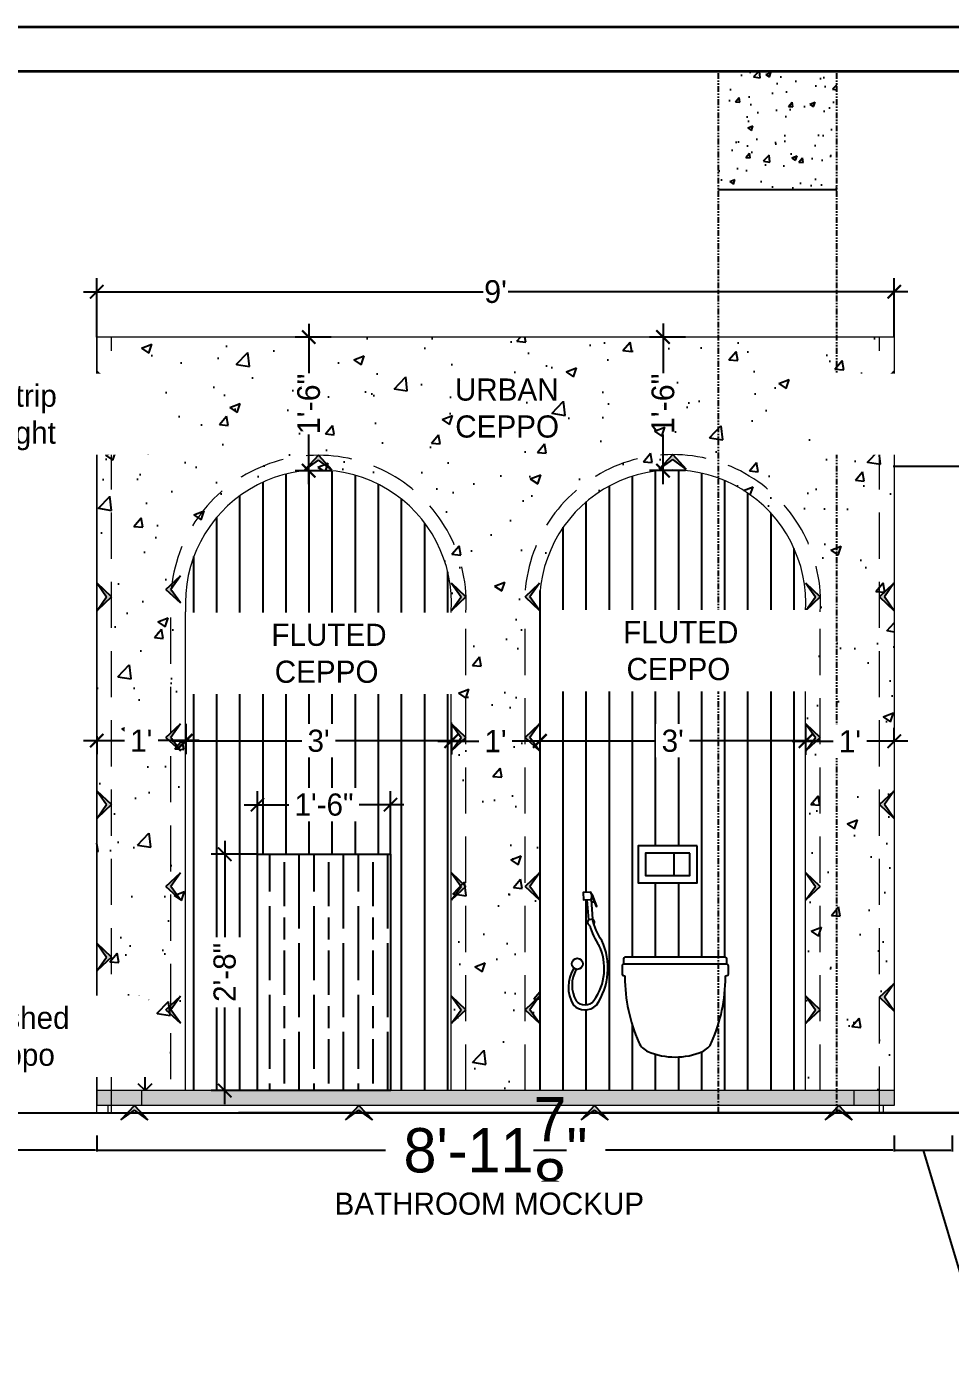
# Model space of a CAD drawing. Header units: inches. Extents: x -137722 to 81594, y -22256 to -1207.
# Drawn here: x -60147.9 to -60023, y -3626.1 to -3444 of the extents above; entities that cross this region are included whole.
import ezdxf

# ---------------------------------------------------------------- set-up
doc = ezdxf.new("R2010")
doc.units = ezdxf.units.IN
doc.header["$LTSCALE"] = 0.05
doc.header["$MEASUREMENT"] = 0
doc.header["$PDMODE"] = 3
doc.header["$PDSIZE"] = -4
for name, pattern in [('A2-XREF-115_FURN$0$HIDDEN', [0.375, 0.25, -0.125]), ('ACANSTGB', [0.354331, 0.15748, -0.03937, 0.03937, -0.03937, 0.03937, -0.03937]), ('DASHED2', [0.375, 0.25, -0.125])]:
    doc.linetypes.add(name, pattern=pattern)
doc.layers.get('Defpoints').update_dxf_attribs({"linetype": 'DASHED2'})
for name, color, linetype in [('Civil Dimension - Text', 7, 'Continuous'), ('DIM', 1, 'Continuous'), ('Flooring Hatch', 251, 'Continuous'), ('FURNIITURE', 6, 'Continuous'), ('HATCH', 251, 'Continuous'), ('Layer2', 7, 'Continuous'), ('text', 176, 'Continuous')]:
    doc.layers.add(name, color=color, linetype=linetype)
doc.layers.add('FURNITURE', color=36, linetype='Continuous', lineweight=18)
doc.layers.add('WALL', color=7, linetype='Continuous', lineweight=35)
doc.styles.add('4MMOF3-8', font='ARIALN.TTF', dxfattribs={"height": 5.12})
doc.styles.add('9-128OF1-4', font='stylu.ttf')
doc.styles.add('ARIAL1', font='romans.shx', dxfattribs={"width": 0.85})
doc.styles.get("Standard").update_dxf_attribs({"font": 'stylu.ttf', "height": 6})
doc.dimstyles.new('DIM 1-4', dxfattribs={"dimtxt": 3.0792, "dimasz": 1.82, "dimexe": 1.82, "dimexo": 0, "dimgap": 0.09, "dimtad": 0, "dimzin": 0, "dimdsep": 46, "dimlunit": 4, "dimtxsty": '9-128OF1-4', "dimblk": 'ARCHTICK', "dimcen": 1.8125, "dimdle": 1.82, "dimclrd": 8, "dimclre": 8, "dimadec": 0, "dimazin": 0, "dimtfac": 1, "dimtofl": 0, "dimtmove": 0, "dimatfit": 3, "dimldrblk": 'OPEN90', "dimfxl": 1, "dimtolj": 1, "dimtzin": 0, "dimlwd": -1, "dimarcsym": 0})
doc.dimstyles.get("Standard").update_dxf_attribs({"dimtxt": 0.75, "dimasz": 0.18, "dimexe": 0.18, "dimexo": 0.0625, "dimgap": 0.09, "dimtad": 0, "dimtih": 1, "dimtoh": 1, "dimdec": 3, "dimzin": 0, "dimdsep": 46, "dimlunit": 4, "dimtxsty": 'Standard', "dimcen": 0.09, "dimadec": 0, "dimazin": 0, "dimtfac": 1, "dimtdec": 3, "dimtofl": 0, "dimtmove": 0, "dimatfit": 3, "dimfxl": 1, "dimtolj": 1, "dimtzin": 0, "dimarcsym": 0})
pattern_1 = [(90, (2621.565, -1509.8005), (-3.125, 0), [])]

# ---------------------------------------------------------------- blocks, each defined once
blk = doc.blocks.new('adwawd')
at = {"layer": 'Flooring Hatch', "ltscale": 50, "true_color": 0xcd6928, "transparency": 33554687}
h = blk.add_hatch(color=32, dxfattribs=at)
h.dxf.hatch_style = 1
h.paths.add_polyline_path([(-77941.34, -7094.04), (-77946.01, -7099.05), (-77941.34, -7095.73), (-77936.68, -7099.05)])
at = {"layer": 'Civil Dimension - Text', "color": 2, "ltscale": 50}
for p, q in [((-77941.34, -7094.04), (-77946.01, -7099.05)), ((-77946.01, -7099.05), (-77941.34, -7095.73)), ((-77941.34, -7094.04), (-77936.68, -7099.05)), ((-77936.68, -7099.05), (-77941.34, -7095.73))]:
    blk.add_line(p, q, dxfattribs=at)
blk = doc.blocks.new('_ArchTick')
at = {"color": 0, "const_width": 0.15}
blk.add_lwpolyline([(-0.5, -0.5), (0.5, 0.5)], dxfattribs=at)
blk = doc.blocks.new('*D649')
at = {"layer": 'Civil Dimension - Text', "color": 8, "lineweight": -2, "ltscale": 50, "transparency": 16777216}
for p, q in [((-60116.68, -3555.99), (-60116.68, -3547.47)), ((-60098.68, -3555.99), (-60098.68, -3547.47))]:
    blk.add_line(p, q, dxfattribs=at)
at = {"layer": 'Civil Dimension - Text', "color": 8, "ltscale": 50, "transparency": 16777216}
for p, q in [((-60118.5, -3549.29), (-60111.73, -3549.29)), ((-60096.86, -3549.29), (-60103.63, -3549.29))]:
    blk.add_line(p, q, dxfattribs=at)
at = {"layer": 'Defpoints', "color": 0, "ltscale": 50, "transparency": 16777216}
for p in [(-60116.68, -3549.29), (-60116.68, -3555.99), (-60098.68, -3555.99)]:
    blk.add_point(p, dxfattribs=at)
at = {"layer": 'Civil Dimension - Text', "color": 8, "ltscale": 50, "transparency": 16777216, "xscale": 1.82, "yscale": 1.82, "zscale": 1.82, "rotation": 180}
blk.add_blockref('_ArchTick', (-60116.68, -3549.29), dxfattribs=at)
at = {"layer": 'Civil Dimension - Text', "color": 8, "ltscale": 50, "transparency": 16777216, "xscale": 1.82, "yscale": 1.82, "zscale": 1.82}
blk.add_blockref('_ArchTick', (-60098.68, -3549.29), dxfattribs=at)
at = {"layer": 'Civil Dimension - Text', "color": 0, "ltscale": 50, "transparency": 16777216, "insert": (-60107.68, -3549.29), "char_height": 3, "attachment_point": 5, "style": '9-128OF1-4', "bg_fill": 3, "box_fill_scale": 1.25, "bg_fill_color": 256, "bg_fill_true_color": 13158600, "bg_fill_transparency": 0}
blk.add_mtext('\\A1;1\'-6"', dxfattribs=at)
blk = doc.blocks.new('_Open90')
at = {"color": 0, "linetype": 'ByBlock', "lineweight": -2}
for p, q in [((0, 0), (-1, 0)), ((-0.5, 0.5), (0, 0)), ((0, 0), (-0.5, -0.5))]:
    blk.add_line(p, q, dxfattribs=at)
blk = doc.blocks.new('*D650')
at = {"layer": 'Civil Dimension - Text', "color": 8, "ltscale": 50, "transparency": 16777216}
for p, q in [((-60121.12, -3554.17), (-60121.12, -3567.5)), ((-60121.12, -3589.81), (-60121.12, -3576.48))]:
    blk.add_line(p, q, dxfattribs=at)
at = {"layer": 'Civil Dimension - Text', "color": 8, "lineweight": -2, "ltscale": 50, "transparency": 16777216}
for p, q in [((-60116.68, -3555.99), (-60122.94, -3555.99)), ((-60116.68, -3587.99), (-60122.94, -3587.99))]:
    blk.add_line(p, q, dxfattribs=at)
at = {"layer": 'Defpoints', "color": 0, "ltscale": 50, "transparency": 16777216}
for p in [(-60116.68, -3555.99), (-60121.12, -3587.99), (-60116.68, -3587.99)]:
    blk.add_point(p, dxfattribs=at)
at = {"layer": 'Civil Dimension - Text', "color": 8, "ltscale": 50, "transparency": 16777216, "xscale": 1.82, "yscale": 1.82, "zscale": 1.82}
for p, rotation in [((-60121.12, -3555.99), 90), ((-60121.12, -3587.99), 270)]:
    blk.add_blockref('_ArchTick', p, dxfattribs=dict(at, rotation=rotation))
at = {"layer": 'Civil Dimension - Text', "color": 0, "ltscale": 50, "transparency": 16777216, "insert": (-60121.12, -3571.99), "char_height": 3, "attachment_point": 5, "rotation": 90, "style": '9-128OF1-4', "bg_fill": 3, "box_fill_scale": 1.25, "bg_fill_color": 256, "bg_fill_true_color": 13158600, "bg_fill_transparency": 0}
blk.add_mtext('\\A1;2\'-8"', dxfattribs=at)
blk = doc.blocks.new('*D652')
at = {"layer": 'Civil Dimension - Text', "color": 8, "lineweight": -2, "ltscale": 50, "transparency": 16777216}
for p, q in [((-60126.4, -3538.35), (-60126.4, -3542.47)), ((-60090.44, -3538.35), (-60090.44, -3542.47))]:
    blk.add_line(p, q, dxfattribs=at)
at = {"layer": 'Civil Dimension - Text', "color": 8, "ltscale": 50, "transparency": 16777216}
for p, q in [((-60128.22, -3540.65), (-60110.08, -3540.65)), ((-60088.62, -3540.65), (-60106.76, -3540.65))]:
    blk.add_line(p, q, dxfattribs=at)
at = {"layer": 'Defpoints', "color": 0, "ltscale": 50, "transparency": 16777216}
for p in [(-60126.4, -3538.35), (-60090.44, -3538.35), (-60126.4, -3540.65)]:
    blk.add_point(p, dxfattribs=at)
at = {"layer": 'Civil Dimension - Text', "color": 8, "ltscale": 50, "transparency": 16777216, "xscale": 1.82, "yscale": 1.82, "zscale": 1.82, "rotation": 180}
blk.add_blockref('_ArchTick', (-60126.4, -3540.65), dxfattribs=at)
at = {"layer": 'Civil Dimension - Text', "color": 8, "ltscale": 50, "transparency": 16777216, "xscale": 1.82, "yscale": 1.82, "zscale": 1.82}
blk.add_blockref('_ArchTick', (-60090.44, -3540.65), dxfattribs=at)
at = {"layer": 'Civil Dimension - Text', "color": 0, "ltscale": 50, "transparency": 16777216, "insert": (-60108.42, -3540.65), "char_height": 3, "attachment_point": 5, "style": '9-128OF1-4', "bg_fill": 3, "box_fill_scale": 1.25, "bg_fill_color": 256, "bg_fill_true_color": 13158600, "bg_fill_transparency": 0}
blk.add_mtext("\\A1;3'", dxfattribs=at)
blk = doc.blocks.new('*D653')
at = {"layer": 'Civil Dimension - Text', "color": 8, "lineweight": -2, "ltscale": 50, "transparency": 16777216}
for p, q in [((-60078.47, -3538.35), (-60078.47, -3542.47)), ((-60042.51, -3538.35), (-60042.51, -3542.47))]:
    blk.add_line(p, q, dxfattribs=at)
at = {"layer": 'Civil Dimension - Text', "color": 8, "ltscale": 50, "transparency": 16777216}
for p, q in [((-60080.29, -3540.65), (-60062.15, -3540.65)), ((-60040.69, -3540.65), (-60058.83, -3540.65))]:
    blk.add_line(p, q, dxfattribs=at)
at = {"layer": 'Defpoints', "color": 0, "ltscale": 50, "transparency": 16777216}
for p in [(-60078.47, -3538.35), (-60042.51, -3538.35), (-60078.47, -3540.65)]:
    blk.add_point(p, dxfattribs=at)
at = {"layer": 'Civil Dimension - Text', "color": 8, "ltscale": 50, "transparency": 16777216, "xscale": 1.82, "yscale": 1.82, "zscale": 1.82, "rotation": 180}
blk.add_blockref('_ArchTick', (-60078.47, -3540.65), dxfattribs=at)
at = {"layer": 'Civil Dimension - Text', "color": 8, "ltscale": 50, "transparency": 16777216, "xscale": 1.82, "yscale": 1.82, "zscale": 1.82}
blk.add_blockref('_ArchTick', (-60042.51, -3540.65), dxfattribs=at)
at = {"layer": 'Civil Dimension - Text', "color": 0, "ltscale": 50, "transparency": 16777216, "insert": (-60060.49, -3540.65), "char_height": 3, "attachment_point": 5, "style": '9-128OF1-4', "bg_fill": 3, "box_fill_scale": 1.25, "bg_fill_color": 256, "bg_fill_true_color": 13158600, "bg_fill_transparency": 0}
blk.add_mtext("\\A1;3'", dxfattribs=at)
blk = doc.blocks.new('*D667')
at = {"layer": 'Civil Dimension - Text', "color": 8, "lineweight": -2, "ltscale": 50, "transparency": 16777216}
for p, q in [((-60090.47, -3538.18), (-60090.47, -3542.5)), ((-60078.47, -3538.18), (-60078.47, -3542.5))]:
    blk.add_line(p, q, dxfattribs=at)
at = {"layer": 'Civil Dimension - Text', "color": 8, "ltscale": 50, "transparency": 16777216}
for p, q in [((-60092.29, -3540.68), (-60085.6, -3540.68)), ((-60076.65, -3540.68), (-60083.34, -3540.68))]:
    blk.add_line(p, q, dxfattribs=at)
at = {"layer": 'Defpoints', "color": 0, "ltscale": 50, "transparency": 16777216}
for p in [(-60090.47, -3538.18), (-60078.47, -3538.18), (-60078.47, -3540.68)]:
    blk.add_point(p, dxfattribs=at)
at = {"layer": 'Civil Dimension - Text', "color": 8, "ltscale": 50, "transparency": 16777216, "xscale": 1.82, "yscale": 1.82, "zscale": 1.82, "rotation": 180}
blk.add_blockref('_ArchTick', (-60090.47, -3540.68), dxfattribs=at)
at = {"layer": 'Civil Dimension - Text', "color": 8, "ltscale": 50, "transparency": 16777216, "xscale": 1.82, "yscale": 1.82, "zscale": 1.82}
blk.add_blockref('_ArchTick', (-60078.47, -3540.68), dxfattribs=at)
at = {"layer": 'Civil Dimension - Text', "color": 0, "ltscale": 50, "transparency": 16777216, "insert": (-60084.47, -3540.68), "char_height": 3, "attachment_point": 5, "style": '9-128OF1-4', "bg_fill": 3, "box_fill_scale": 1.25, "bg_fill_color": 256, "bg_fill_true_color": 13158600, "bg_fill_transparency": 0}
blk.add_mtext("\\A1;1'", dxfattribs=at)
blk = doc.blocks.new('*D668')
at = {"layer": 'Civil Dimension - Text', "color": 8, "lineweight": -2, "ltscale": 50, "transparency": 16777216}
for p, q in [((-60030.51, -3540.71), (-60030.51, -3538.89)), ((-60042.51, -3540.71), (-60042.51, -3542.53))]:
    blk.add_line(p, q, dxfattribs=at)
at = {"layer": 'Civil Dimension - Text', "color": 8, "ltscale": 50, "transparency": 16777216}
for p, q in [((-60044.33, -3540.71), (-60037.64, -3540.71)), ((-60028.69, -3540.71), (-60035.38, -3540.71))]:
    blk.add_line(p, q, dxfattribs=at)
at = {"layer": 'Defpoints', "color": 0, "ltscale": 50, "transparency": 16777216}
for p in [(-60042.51, -3540.71), (-60030.51, -3540.71), (-60030.51, -3540.71)]:
    blk.add_point(p, dxfattribs=at)
at = {"layer": 'Civil Dimension - Text', "color": 8, "ltscale": 50, "transparency": 16777216, "xscale": 1.82, "yscale": 1.82, "zscale": 1.82, "rotation": 180}
blk.add_blockref('_ArchTick', (-60042.51, -3540.71), dxfattribs=at)
at = {"layer": 'Civil Dimension - Text', "color": 8, "ltscale": 50, "transparency": 16777216, "xscale": 1.82, "yscale": 1.82, "zscale": 1.82}
blk.add_blockref('_ArchTick', (-60030.51, -3540.71), dxfattribs=at)
at = {"layer": 'Civil Dimension - Text', "color": 0, "ltscale": 50, "transparency": 16777216, "insert": (-60036.51, -3540.71), "char_height": 3, "attachment_point": 5, "style": '9-128OF1-4', "bg_fill": 3, "box_fill_scale": 1.25, "bg_fill_color": 256, "bg_fill_true_color": 13158600, "bg_fill_transparency": 0}
blk.add_mtext("\\A1;1'", dxfattribs=at)
blk = doc.blocks.new('*D669')
at = {"layer": 'Civil Dimension - Text', "color": 8, "lineweight": -2, "ltscale": 50, "transparency": 16777216}
for p, q in [((-60138.43, -3539.99), (-60138.43, -3542.43)), ((-60126.4, -3539.99), (-60126.4, -3542.43))]:
    blk.add_line(p, q, dxfattribs=at)
at = {"layer": 'Civil Dimension - Text', "color": 8, "ltscale": 50, "transparency": 16777216}
for p, q in [((-60140.25, -3540.61), (-60133.55, -3540.61)), ((-60124.58, -3540.61), (-60131.29, -3540.61))]:
    blk.add_line(p, q, dxfattribs=at)
at = {"layer": 'Defpoints', "color": 0, "ltscale": 50, "transparency": 16777216}
for p in [(-60138.43, -3539.99), (-60126.4, -3539.99), (-60138.43, -3540.61)]:
    blk.add_point(p, dxfattribs=at)
at = {"layer": 'Civil Dimension - Text', "color": 8, "ltscale": 50, "transparency": 16777216, "xscale": 1.82, "yscale": 1.82, "zscale": 1.82, "rotation": 180}
blk.add_blockref('_ArchTick', (-60138.43, -3540.61), dxfattribs=at)
at = {"layer": 'Civil Dimension - Text', "color": 8, "ltscale": 50, "transparency": 16777216, "xscale": 1.82, "yscale": 1.82, "zscale": 1.82}
blk.add_blockref('_ArchTick', (-60126.4, -3540.61), dxfattribs=at)
at = {"layer": 'Civil Dimension - Text', "color": 0, "ltscale": 50, "transparency": 16777216, "insert": (-60132.42, -3540.61), "char_height": 3, "attachment_point": 5, "style": '9-128OF1-4', "bg_fill": 3, "box_fill_scale": 1.25, "bg_fill_color": 256, "bg_fill_true_color": 13158600, "bg_fill_transparency": 0}
blk.add_mtext("\\A1;1'", dxfattribs=at)
blk = doc.blocks.new('*D670')
at = {"layer": 'Civil Dimension - Text', "color": 8, "ltscale": 50, "transparency": 16777216}
for p, q in [((-60109.75, -3484.17), (-60109.75, -3490.88)), ((-60109.75, -3505.89), (-60109.75, -3499.18))]:
    blk.add_line(p, q, dxfattribs=at)
at = {"layer": 'Civil Dimension - Text', "color": 8, "lineweight": -2, "ltscale": 50, "transparency": 16777216}
for p, q in [((-60106.73, -3485.99), (-60111.57, -3485.99)), ((-60106.73, -3504.07), (-60111.57, -3504.07))]:
    blk.add_line(p, q, dxfattribs=at)
at = {"layer": 'Defpoints', "color": 0, "ltscale": 50, "transparency": 16777216}
for p in [(-60109.75, -3485.99), (-60106.73, -3485.99), (-60106.73, -3504.07)]:
    blk.add_point(p, dxfattribs=at)
at = {"layer": 'Civil Dimension - Text', "color": 8, "ltscale": 50, "transparency": 16777216, "xscale": 1.82, "yscale": 1.82, "zscale": 1.82}
for p, rotation in [((-60109.75, -3485.99), 90), ((-60109.75, -3504.07), 270)]:
    blk.add_blockref('_ArchTick', p, dxfattribs=dict(at, rotation=rotation))
at = {"layer": 'Civil Dimension - Text', "ltscale": 50, "transparency": 16777216, "insert": (-60109.75, -3495.03), "char_height": 3.079, "attachment_point": 5, "rotation": 90, "style": '9-128OF1-4'}
blk.add_mtext('\\A1;1\'-6"', dxfattribs=at)
blk = doc.blocks.new('*D671')
at = {"layer": 'Civil Dimension - Text', "color": 8, "ltscale": 50, "transparency": 16777216}
for p, q in [((-60061.8, -3484.16), (-60061.8, -3490.86)), ((-60061.8, -3505.88), (-60061.8, -3499.17))]:
    blk.add_line(p, q, dxfattribs=at)
at = {"layer": 'Civil Dimension - Text', "color": 8, "lineweight": -2, "ltscale": 50, "transparency": 16777216}
for p, q in [((-60058.78, -3485.98), (-60063.62, -3485.98)), ((-60058.78, -3504.06), (-60063.62, -3504.06))]:
    blk.add_line(p, q, dxfattribs=at)
at = {"layer": 'Defpoints', "color": 0, "ltscale": 50, "transparency": 16777216}
for p in [(-60061.8, -3485.98), (-60058.78, -3485.98), (-60058.78, -3504.06)]:
    blk.add_point(p, dxfattribs=at)
at = {"layer": 'Civil Dimension - Text', "color": 8, "ltscale": 50, "transparency": 16777216, "xscale": 1.82, "yscale": 1.82, "zscale": 1.82}
for p, rotation in [((-60061.8, -3485.98), 90), ((-60061.8, -3504.06), 270)]:
    blk.add_blockref('_ArchTick', p, dxfattribs=dict(at, rotation=rotation))
at = {"layer": 'Civil Dimension - Text', "ltscale": 50, "transparency": 16777216, "insert": (-60061.8, -3495.02), "char_height": 3.079, "attachment_point": 5, "rotation": 90, "style": '9-128OF1-4'}
blk.add_mtext('\\A1;1\'-6"', dxfattribs=at)
blk = doc.blocks.new('*D672')
at = {"layer": 'Civil Dimension - Text', "color": 8, "lineweight": -2, "ltscale": 50, "transparency": 16777216}
for p, q in [((-60138.43, -3485.99), (-60138.43, -3478.02)), ((-60030.51, -3485.99), (-60030.51, -3478.02))]:
    blk.add_line(p, q, dxfattribs=at)
at = {"layer": 'Civil Dimension - Text', "color": 8, "ltscale": 50, "transparency": 16777216}
for p, q in [((-60140.25, -3479.84), (-60086.16, -3479.84)), ((-60028.69, -3479.84), (-60082.78, -3479.84))]:
    blk.add_line(p, q, dxfattribs=at)
at = {"layer": 'Defpoints', "color": 0, "ltscale": 50, "transparency": 16777216}
for p in [(-60030.51, -3479.84), (-60138.43, -3485.99), (-60030.51, -3485.99)]:
    blk.add_point(p, dxfattribs=at)
at = {"layer": 'Civil Dimension - Text', "color": 8, "ltscale": 50, "transparency": 16777216, "xscale": 1.82, "yscale": 1.82, "zscale": 1.82, "rotation": 180}
blk.add_blockref('_ArchTick', (-60138.43, -3479.84), dxfattribs=at)
at = {"layer": 'Civil Dimension - Text', "color": 8, "ltscale": 50, "transparency": 16777216, "xscale": 1.82, "yscale": 1.82, "zscale": 1.82}
blk.add_blockref('_ArchTick', (-60030.51, -3479.84), dxfattribs=at)
at = {"layer": 'Civil Dimension - Text', "ltscale": 50, "transparency": 16777216, "insert": (-60084.47, -3479.84), "char_height": 3.079, "attachment_point": 5, "style": '9-128OF1-4'}
blk.add_mtext("\\A1;9'", dxfattribs=at)
blk = doc.blocks.new('*D684')
at = {"layer": 'Defpoints', "color": 0, "transparency": 16777216}
for p in [(-60222.3, -3590.99), (-60138.43, -3590.99), (-60222.3, -3596.07)]:
    blk.add_point(p, dxfattribs=at)
at = {"layer": 'Layer2', "color": 0, "lineweight": -2, "transparency": 16777216}
for p, q in [((-60222.3, -3594.07), (-60222.3, -3596.25)), ((-60138.43, -3594.07), (-60138.43, -3596.25)), ((-60222.12, -3596.07), (-60195.12, -3596.07)), ((-60138.61, -3596.07), (-60165.61, -3596.07))]:
    blk.add_line(p, q, dxfattribs=at)
at = {"layer": 'Layer2', "color": 0, "transparency": 16777216}
for points in [[(-60222.12, -3596.04), (-60222.12, -3596.1), (-60222.3, -3596.07)], [(-60138.61, -3596.04), (-60138.61, -3596.1), (-60138.43, -3596.07)]]:
    blk.add_solid(points, dxfattribs=at)
at = {"layer": 'Layer2', "transparency": 16777216, "insert": (-60180.37, -3596.07), "char_height": 6, "attachment_point": 5}
blk.add_mtext('\\A1;6\'-11{\\H1x;\\S7/8;}"', dxfattribs=at)
blk = doc.blocks.new('*D685')
at = {"layer": 'Defpoints', "color": 0, "transparency": 16777216}
for p in [(-60138.43, -3590.99), (-60030.51, -3589.99), (-60030.51, -3596.07)]:
    blk.add_point(p, dxfattribs=at)
at = {"layer": 'Layer2', "color": 0, "lineweight": -2, "transparency": 16777216}
for p, q in [((-60138.43, -3594.07), (-60138.43, -3596.25)), ((-60030.51, -3594.07), (-60030.51, -3596.25)), ((-60138.25, -3596.07), (-60099.37, -3596.07)), ((-60030.69, -3596.07), (-60069.57, -3596.07))]:
    blk.add_line(p, q, dxfattribs=at)
at = {"layer": 'Layer2', "color": 0, "transparency": 16777216}
for points in [[(-60138.25, -3596.04), (-60138.25, -3596.1), (-60138.43, -3596.07)], [(-60030.69, -3596.04), (-60030.69, -3596.1), (-60030.51, -3596.07)]]:
    blk.add_solid(points, dxfattribs=at)
at = {"layer": 'Layer2', "transparency": 16777216, "insert": (-60084.47, -3596.07), "char_height": 6, "attachment_point": 5}
blk.add_mtext('\\A1;8\'-11{\\H1x;\\S7/8;}"', dxfattribs=at)
blk = doc.blocks.new('*D686')
at = {"layer": 'Defpoints', "color": 0, "transparency": 16777216}
for p in [(-60030.51, -3589.99), (-60022.66, -3590.99), (-60022.66, -3596.07)]:
    blk.add_point(p, dxfattribs=at)
at = {"layer": 'Layer2', "color": 0, "lineweight": -2, "transparency": 16777216}
for p, q in [((-60030.51, -3594.07), (-60030.51, -3596.25)), ((-60022.66, -3594.07), (-60022.66, -3596.25)), ((-60030.33, -3596.07), (-60022.84, -3596.07)), ((-60026.59, -3596.07), (-60019.76, -3618.82)), ((-60019.76, -3618.82), (-60019.58, -3618.82))]:
    blk.add_line(p, q, dxfattribs=at)
at = {"layer": 'Layer2', "color": 0, "transparency": 16777216}
for points in [[(-60030.33, -3596.04), (-60030.33, -3596.1), (-60030.51, -3596.07)], [(-60022.84, -3596.04), (-60022.84, -3596.1), (-60022.66, -3596.07)]]:
    blk.add_solid(points, dxfattribs=at)
at = {"layer": 'Layer2', "transparency": 16777216, "insert": (-60013.03, -3618.82), "char_height": 6, "attachment_point": 5}
blk.add_mtext('\\A1;7{\\H1x;\\S7/8;}"', dxfattribs=at)

msp = doc.modelspace()

# ---------------------------------------------------------------- hatches: boundary and pattern name
at = {"ltscale": 50, "true_color": 0x636466}
h = msp.add_hatch(dxfattribs=at)
h.set_pattern_fill('ANSI31', color=251, scale=25, angle=45)
h.set_pattern_definition(pattern_1)
h.paths.add_polyline_path([(-60126.4036, -3523.1727), (-60126.4036, -3587.9903), (-60116.6781, -3587.9903), (-60116.6781, -3555.9903), (-60098.6781, -3555.9903), (-60098.6781, -3587.9903), (-60090.4727, -3587.9903), (-60090.4727, -3523.1727, 1.06791546)])
h.paths.add_polyline_path([(-60113.6902, -3552.7087), (-60102.751, -3552.7087), (-60102.751, -3545.7578), (-60113.6902, -3545.7578)], flags=24)
h.paths.add_polyline_path([(-60117.6962, -3577.562), (-60117.6962, -3566.6228), (-60124.6472, -3566.6228), (-60124.6472, -3577.562)], flags=24)
h.paths.add_polyline_path([(-60115.9254, -3534.7585), (-60099.5418, -3534.7585), (-60099.5418, -3522.7811), (-60115.9254, -3522.7811)], flags=24)
h = msp.add_hatch(dxfattribs=at)
h.set_pattern_fill('ANSI31', color=251, scale=25, angle=45)
h.set_pattern_definition(pattern_1)
h.paths.add_polyline_path([(-60078.4727, -3523.1727), (-60078.4727, -3587.9903), (-60042.5119, -3587.9903), (-60042.5119, -3523.1727, 1.06771672)])
h.paths.add_polyline_path([(-60065.1587, -3554.8719), (-60057.1587, -3554.8719), (-60057.1587, -3559.8719), (-60065.1587, -3559.8719)], flags=16)
h.paths.add_polyline_path([(-60064.1587, -3555.8719), (-60058.1587, -3555.8719), (-60058.1587, -3558.8719), (-60064.1587, -3558.8719)], flags=0)
h.paths.add_polyline_path([(-60071.6223, -3561.1136, -0.08547699), (-60071.477, -3561.3866, -0.2054124), (-60071.3263, -3561.5116), (-60070.7641, -3563.0391), (-60070.8651, -3563.0896), (-60071.1213, -3562.4189), (-60071.5191, -3562.4189), (-60071.3309, -3564.7981, -0.45000557), (-60071.1603, -3565.4777, 0.07908782), (-60070.0765, -3567.6734, -0.25854156), (-60070.7978, -3576.4487, -0.39615878), (-60073.9582, -3576.3995, -0.28015457), (-60073.8699, -3571.4165, -0.22729843), (-60074.1502, -3570.8318, -1), (-60072.6502, -3570.8318, -0.47281185), (-60073.5462, -3571.5675, 0.26248141), (-60073.5625, -3575.8286, 0.47720467), (-60071.1536, -3575.8043, 0.27532627), (-60070.465, -3568.3135, -0.08906299), (-60071.6986, -3565.6562, -0.5964018), (-60071.8337, -3564.8437), (-60072.0504, -3562.1506), (-60072.5403, -3562.1893), (-60072.6192, -3561.1924)], flags=16)
h.paths.add_polyline_path([(-60053.3505, -3569.9516, -0.41421356), (-60053.1533, -3570.1488), (-60053.1533, -3570.8434, -0.33167927), (-60052.9561, -3571.1079), (-60052.9561, -3572.2121, -0.41386714), (-60053.1531, -3572.4093, 0.41326295), (-60053.35, -3572.6061, -0.10336346), (-60055.2234, -3581.4796, -0.19194948), (-60056.4721, -3582.7087, -0.20175859), (-60063.8344, -3582.7087, -0.19194948), (-60065.0831, -3581.4796, -0.10336346), (-60066.9565, -3572.6061, 0.41360963), (-60067.1536, -3572.4093), (-60067.1532, -3572.4093, -0.41421356), (-60067.3504, -3572.2121), (-60067.3504, -3571.1079, -0.33167927), (-60067.1532, -3570.8434), (-60067.1532, -3570.1488, -0.41421356), (-60066.956, -3569.9516)], flags=16)
h.paths.add_polyline_path([(-60068.3136, -3534.3929), (-60051.93, -3534.3929), (-60051.93, -3522.4156), (-60068.3136, -3522.4156)], flags=24)
at = {"ltscale": 50, "true_color": 0xf27172}
h = msp.add_hatch(color=11, dxfattribs=at)
h.dxf.hatch_style = 1
h.paths.add_polyline_path([(-60138.4335, -3587.9903), (-60138.4335, -3589.9903), (-60132.3879, -3589.9903), (-60132.3879, -3587.9903)])
h = msp.add_hatch(color=11, dxfattribs=at)
h.dxf.hatch_style = 1
h.paths.add_polyline_path([(-60041.1198, -3588.7412, -0.03112772), (-60041.073, -3587.9903), (-60132.3879, -3587.9903), (-60132.3879, -3589.9903), (-60040.9894, -3589.9903, -0.05205009)])
h = msp.add_hatch(color=11, dxfattribs=at)
h.dxf.hatch_style = 1
h.paths.add_polyline_path([(-60035.9585, -3587.9903), (-60041.073, -3587.9903, 0.03112772), (-60041.1198, -3588.7412, 0.05205009), (-60040.9894, -3589.9903), (-60035.9585, -3589.9903)])
h = msp.add_hatch(color=11, dxfattribs=at)
h.dxf.hatch_style = 1
h.paths.add_polyline_path([(-60030.5119, -3587.9903), (-60035.9585, -3587.9903), (-60035.9585, -3589.9903), (-60030.5119, -3589.9903)])
at = {"layer": 'Civil Dimension - Text', "ltscale": 50, "true_color": 0x939598}
h = msp.add_hatch(dxfattribs=at)
h.set_pattern_fill('GOST_WOOD', color=252)
h.set_pattern_definition([(90, (10882.964, 5210.949), (6, -4e-16), [10, -2]), (90, (10884.964, 5208.949), (6, -4e-16), [6, -1.5, 3, -1.5]), (90, (10886.964, 5205.949), (6, -4e-16), [10, -2])])
h.paths.add_polyline_path([(-60116.6781, -3587.9903), (-60098.6781, -3587.9903), (-60098.6781, -3555.9903), (-60116.6781, -3555.9903)])
at = {"layer": 'DIM'}
h = msp.add_hatch(dxfattribs=at)
h.set_pattern_fill('AR-CONC', color=256)
h.set_pattern_definition([(50, (-148478.145, 8885.2745), (7.17260183, -0.62752135), [0.75, -8.25]), (355, (-148478.145, 8885.2745), (-1.38751334, 7.52192134), [0.6, -6.6]), (100.4514445, (-148477.547, 8885.222), (5.78508847, 6.8943999), [0.6374019, -7.0114211]), (46.1842, (-148478.145, 8887.2745), (10.6724133, -1.6551928), [1.125, -12.375]), (96.635635, (-148477.256, 8887.137), (9.3466195, 9.741186), [0.9561034, -10.5171376]), (351.184164, (-148478.145, 8887.275), (9.3466195, 9.741186), [0.9, -9.9]), (21, (-148477.145, 8886.7745), (5.96907052, -4.0261889), [0.75, -8.25]), (326, (-148477.145, 8886.7745), (2.4331533, 7.25150045), [0.6, -6.6]), (71.451445, (-148476.6476, 8886.439), (8.40222377, 3.22531153), [0.6374019, -7.0114211]), (37.5, (-148478.145, 8885.2745), (0.12159855, 3.32893854), [0, -6.52, 0, -6.7, 0, -6.625]), (7.5, (-148478.145, 8885.2745), (2.63069537, 3.94411712), [0, -3.82, 0, -6.37, 0, -2.525]), (327.5, (-148480.375, 8885.2745), (5.33822436, -0.22554872), [0, -2.5, 0, -7.8, 0, -10.35]), (317.5, (-148481.375, 8885.2745), (5.8318617, 1.00104982), [0, -3.25, 0, -5.18, 0, -7.35])])
h.paths.add_polyline_path([(-60038.2994, -3449.9903), (-60054.2994, -3449.9903), (-60054.2994, -3465.9903), (-60038.2994, -3465.9903)])

# ---------------------------------------------------------------- linework, layer by layer
at = {"ltscale": 200}
for p, q in [((-60060.3583, -3555.8719), (-60060.3583, -3558.8719)), ((-60067.1532, -3570.8318), (-60053.1533, -3570.8318))]:
    msp.add_line(p, q, dxfattribs=at)
at = {"ltscale": 50}
msp.add_line((-59976.4112, -3590.9903), (-60119.2674, -3590.9903), dxfattribs=at)
at = {"ltscale": 200}
for points in [[(-60057.1587, -3554.8719), (-60065.1587, -3554.8719), (-60065.1587, -3559.8719), (-60057.1587, -3559.8719)], [(-60058.1587, -3555.8719), (-60064.1587, -3555.8719), (-60064.1587, -3558.8719), (-60058.1587, -3558.8719)]]:
    msp.add_lwpolyline(points, close=True, dxfattribs=at)
for points in [[(-60071.5435, -3562.1105, 0.29888427), (-60071.6223, -3561.1136), (-60072.6192, -3561.1924), (-60072.5403, -3562.1893), (-60071.5435, -3562.1105), (-60071.3309, -3564.7981)], [(-60071.4339, -3561.6002), (-60070.8651, -3563.0896), (-60070.7641, -3563.0391), (-60071.3263, -3561.5116, 0.2054124), (-60071.477, -3561.3866)], [(-60073.8699, -3571.4165, 0.28015457), (-60073.9582, -3576.3995, 0.39615878), (-60070.7978, -3576.4487, 0.25854156), (-60070.0765, -3567.6734, -0.10232625), (-60071.3411, -3564.7831), (-60071.8302, -3564.8866), (-60072.0504, -3562.1506)], [(-60071.8291, -3564.8402, 0.60059798), (-60071.6986, -3565.6562)], [(-60071.6986, -3565.6562, 0.09009201), (-60070.4455, -3568.3411)], [(-60071.1497, -3565.4615, 0.43764919), (-60071.3309, -3564.7981)], [(-60071.1536, -3575.8043, 0.27576203), (-60070.4702, -3568.3027)]]:
    msp.add_lwpolyline(points, format="xyb", dxfattribs=at)
msp.add_lwpolyline([(-60071.5191, -3562.4189), (-60071.1213, -3562.4189)], dxfattribs=at)
msp.add_lwpolyline([(-60053.35, -3572.6061, -0.41360963), (-60053.1529, -3572.4093), (-60053.1533, -3572.4093, 0.41421356), (-60052.9561, -3572.2121), (-60052.9561, -3571.1079, 0.33167927), (-60053.1533, -3570.8434), (-60053.1533, -3570.1488, 0.41421356), (-60053.3505, -3569.9516), (-60066.956, -3569.9516, 0.41421356), (-60067.1532, -3570.1488), (-60067.1532, -3570.8434, 0.33167927), (-60067.3504, -3571.1079), (-60067.3504, -3572.2121, 0.41421356), (-60067.1532, -3572.4093), (-60067.1536, -3572.4093, -0.41360963), (-60066.9565, -3572.6061, 0.10336346), (-60065.0831, -3581.4796, 0.19194948), (-60063.8344, -3582.7087, 0.20175859), (-60056.4721, -3582.7087, 0.19194948), (-60055.2234, -3581.4796, 0.10336346)], format="xyb", close=True, dxfattribs=at)
msp.add_circle((-60073.4002, -3570.8318), 0.75, dxfattribs=at)
for centre, radius, start, end in [((-60069.7755, -3573.7126), 4.3381, 150.36503, 209.194261), ((-60072.3679, -3574.8418), 1.5495, 219.55762, 321.600397)]:
    msp.add_arc(centre, radius, start, end, dxfattribs=at)
at = {"layer": 'DIM', "linetype": 'ACANSTGB', "ltscale": 100}
for p, q in [((-60054.2994, -3590.9903), (-60054.2994, -3449.9903)), ((-60038.2994, -3590.9903), (-60038.2994, -3449.9903))]:
    msp.add_line(p, q, dxfattribs=at)
at = {"layer": 'DIM'}
for p, q in [((-60054.2994, -3465.9903), (-60038.2994, -3465.9903)), ((-60241.0547, -3590.9903), (-59910.2994, -3590.9903))]:
    msp.add_line(p, q, dxfattribs=at)
at = {"layer": 'FURNIITURE', "ltscale": 50}
msp.add_lwpolyline([(-60098.6781, -3555.9903), (-60098.6781, -3587.9903), (-60116.6781, -3587.9903), (-60116.6781, -3555.9903)], close=True, dxfattribs=at)
at = {"layer": 'FURNITURE', "color": 6, "ltscale": 50}
for p, q in [((-60030.5119, -3485.9903), (-60138.4335, -3485.9903)), ((-60138.4335, -3485.9903), (-60138.4335, -3587.9903)), ((-60138.4335, -3590.9903), (-60138.4335, -3485.9903)), ((-60030.5119, -3485.9903), (-60030.5119, -3587.9903)), ((-60126.4036, -3587.9903), (-60126.4036, -3523.1727)), ((-60090.4727, -3587.9903), (-60090.4727, -3523.1727)), ((-60078.4727, -3587.9903), (-60078.4727, -3523.1727)), ((-60042.5119, -3587.9903), (-60042.5119, -3523.1727)), ((-60030.5119, -3587.9903), (-60138.4335, -3587.9903)), ((-60138.4335, -3587.9903), (-60138.4335, -3589.9903)), ((-60132.3879, -3587.9903), (-60132.3879, -3589.9903)), ((-60035.9585, -3587.9903), (-60035.9585, -3589.9903)), ((-60030.5119, -3587.9903), (-60030.5119, -3589.9903)), ((-60030.5119, -3589.9903), (-60138.4335, -3589.9903)), ((-60136.9335, -3589.9903), (-60136.9335, -3590.9903)), ((-60136.9335, -3590.9903), (-60032.0119, -3590.9903)), ((-60032.0119, -3589.9903), (-60032.0119, -3590.9903))]:
    msp.add_line(p, q, dxfattribs=at)
at = {"layer": 'FURNITURE', "color": 217, "linetype": 'A2-XREF-115_FURN$0$HIDDEN', "ltscale": 500, "true_color": 0x93278f}
for p, q in [((-60136.4335, -3590.9903), (-60136.4335, -3485.9903)), ((-60128.3911, -3586.4659), (-60128.3911, -3521.6483)), ((-60088.4727, -3587.9903), (-60088.4727, -3523.1727)), ((-60080.4727, -3587.9903), (-60080.4727, -3523.1727)), ((-60040.5119, -3587.9903), (-60040.5119, -3523.1727))]:
    msp.add_line(p, q, dxfattribs=at)
for centre, radius, start, end in [((-60108.433, -3521.9865), 19.9991, 356.330843, 183.669157), ((-60060.4923, -3521.9141), 20.02, 356.39567, 183.60433)]:
    msp.add_arc(centre, radius, start, end, dxfattribs=at)
at = {"layer": 'FURNITURE', "color": 6, "ltscale": 50}
for centre, radius, start, end in [((-60108.4381, -3521.9913), 18.0042, 356.237882, 183.762118), ((-60060.4923, -3521.9937), 18.019, 356.248523, 183.751477)]:
    msp.add_arc(centre, radius, start, end, dxfattribs=at)
at = {"layer": 'WALL'}
for p, q in [((-60238.2994, -3443.9903), (-59910.2994, -3443.9903)), ((-60238.2994, -3449.9903), (-59910.2994, -3449.9903))]:
    msp.add_line(p, q, dxfattribs=at)

# ---------------------------------------------------------------- block references
at = {"layer": 'Civil Dimension - Text', "yscale": 0.3918184986101589, "zscale": 0.3918184986101589}
for p, xscale, rotation in [((-57356.8585, -34031.325), 0.3918184986101589, 270), ((-62812.0868, -34031.325), -0.3918184986101589, 90), ((-62908.6544, -34059.0038), -0.3918184986101589, 90), ((-57356.8585, -34060.0088), 0.3918184986101589, 270), ((-57308.8977, -34060.0088), 0.3918184986101589, 270), ((-62860.0477, -34060.0088), -0.3918184986101589, 90), ((-57260.9369, -34060.0088), 0.3918184986101589, 270), ((-62812.0868, -34060.0088), -0.3918184986101589, 90), ((-62908.6544, -34079.0408), -0.3918184986101589, 90), ((-57308.8977, -34079.0408), 0.3918184986101589, 270), ((-62860.0477, -34079.0408), -0.3918184986101589, 90), ((-57260.9369, -34079.0408), 0.3918184986101589, 270), ((-57356.8585, -34088.1388), 0.3918184986101589, 270), ((-62812.0868, -34088.1388), -0.3918184986101589, 90), ((-62908.6544, -34099.2069), -0.3918184986101589, 90), ((-57308.8977, -34099.2069), 0.3918184986101589, 270), ((-62860.0477, -34099.2069), -0.3918184986101589, 90), ((-57260.9369, -34099.2069), 0.3918184986101589, 270), ((-57356.8585, -34108.7721), 0.3918184986101589, 270), ((-62812.0868, -34114.2217), -0.3918184986101589, 90), ((-62908.6544, -34115.9043), -0.3918184986101589, 90), ((-57308.8977, -34115.9043), 0.3918184986101589, 270), ((-62860.0477, -34115.9043), -0.3918184986101589, 90), ((-57260.9369, -34115.9043), 0.3918184986101589, 270)]:
    msp.add_blockref('adwawd', p, dxfattribs=dict(at, xscale=xscale, rotation=rotation))
for p, xscale in [((-90647.2933, -722.4123), -0.3918184986101589), ((-90599.3525, -722.3191), -0.3918184986101589), ((-29594.4784, -810.4153), 0.3918184986101589), ((-29564.0964, -810.4153), 0.3918184986101589), ((-29532.1927, -810.4153), 0.3918184986101589), ((-29499.1536, -810.4153), 0.3918184986101589)]:
    msp.add_blockref('adwawd', p, dxfattribs=dict(at, xscale=xscale))

# ---------------------------------------------------------------- dimensions: what is measured, and where the dimension line sits
at = {"layer": 'Civil Dimension - Text', "ltscale": 50}
dim = msp.add_linear_dim(base=(-60030.5119, -3479.8378), p1=(-60138.4335, -3485.9903), p2=(-60030.5119, -3485.9903), dimstyle='DIM 1-4', override={"dimclrt": 256, "dimfxl": 0, "dimarcsym": 1}, dxfattribs=at)
dim.commit()
dim.dimension.update_dxf_attribs({"geometry": '*D672', "text_midpoint": (-60084.4727, -3479.8378)})
for base, p1, p2, picture, middle in [((-60109.7507, -3485.9903), (-60106.7298, -3504.0683), (-60106.7298, -3485.9903), '*D670', (-60109.7507, -3495.0293)), ((-60061.8048, -3485.9779), (-60058.784, -3504.0559), (-60058.784, -3485.9779), '*D671', (-60061.8048, -3495.0169))]:
    dim = msp.add_linear_dim(base=base, p1=p1, p2=p2, angle=90, dimstyle='DIM 1-4', override={"dimclrt": 256, "dimfxl": 0, "dimarcsym": 1}, dxfattribs=at)
    dim.commit()
    dim.dimension.update_dxf_attribs({"geometry": picture, "text_midpoint": middle})
at = {"layer": 'Layer2'}
for base, p1, p2, override, picture, middle in [((-60222.2994, -3596.0675), (-60138.4335, -3590.9903), (-60222.2994, -3590.9903), {"dimtih": 0, "dimtoh": 0, "dimclrt": 256, "dimfxl": 2, "dimfxlon": 1}, '*D684', (-60180.3665, -3596.0675)), ((-60022.6645, -3596.0675), (-60030.5119, -3589.9903), (-60022.6645, -3590.9903), {"dimtih": 0, "dimtoh": 0, "dimclrt": 256, "dimtmove": 1, "dimfxl": 2, "dimfxlon": 1}, '*D686', (-60019.4928, -3618.8188))]:
    dim = msp.add_linear_dim(base=base, p1=p1, p2=p2, dimstyle='Standard', override=override, dxfattribs=at)
    dim.commit()
    dim.dimension.update_dxf_attribs({"geometry": picture, "text_midpoint": middle})

# ---------------------------------------------------------------- leaders
at = {"layer": 'Civil Dimension - Text', "ltscale": 50}
for points in [[(-60136.9954, -3496.5987), (-60145.7085, -3496.5987)], [(-60031.95, -3496.5987), (-60023.2369, -3496.5987)]]:
    msp.add_leader(points, dimstyle='DIM 1-4', override={"dimclrt": 256, "dimfxl": 0, "dimarcsym": 1}, dxfattribs=at)
at = {"layer": 'text', "ltscale": 50}
msp.add_leader([(-60131.9048, -3587.9903), (-60131.9048, -3580.7698), (-60142.6093, -3580.7698)], dimstyle='DIM 1-4', override={"dimclrt": 256, "dimfxl": 0, "dimarcsym": 1}, dxfattribs=at)

# ---------------------------------------------------------------- next in the draw order: texts
at = {"layer": 'text', "ltscale": 50, "char_height": 3, "attachment_point": 4, "style": '4MMOF3-8', "bg_fill": 2}
for s, insert in [('\\pi9.93227;{\\fStylus BT|b0|i0|c0|p34;URBAN \\P\\pi9.98278;CEPPO}', (-60099.9016, -3495.609)), ('\\pi9.52268;{\\fStylus BT|b0|i0|c0|p34;FLUTED\\P\\pi9.98278;CEPPO}', (-60124.3335, -3528.8082)), ('\\pi9.52268;{\\fStylus BT|b0|i0|c0|p34;FLUTED\\P\\pi9.98278;CEPPO}', (-60076.7217, -3528.4427))]:
    msp.add_mtext_dynamic_manual_height_columns(s, width=33.316215, gutter_width=15.396, heights=[0], dxfattribs=dict(at, insert=insert))

# ---------------------------------------------------------------- next in the draw order: dimensions: what is measured, and where the dimension line sits
at = {"layer": 'Civil Dimension - Text', "ltscale": 50}
dim = msp.add_linear_dim(base=(-60116.6781, -3549.2871), p1=(-60098.6781, -3555.9903), p2=(-60116.6781, -3555.9903), dimstyle='DIM 1-4', override={"dimtxt": 3, "dimdec": 3, "dimtdec": 3, "dimtmove": 1, "dimfxl": 0, "dimtfill": 1, "dimfrac": 1, "dimarcsym": 1}, dxfattribs=at)
dim.commit()
dim.dimension.update_dxf_attribs({"geometry": '*D649', "text_midpoint": (-60107.6781, -3549.2871)})

# ---------------------------------------------------------------- next in the draw order: dimensions: what is measured, and where the dimension line sits
dim = msp.add_linear_dim(base=(-60121.1223, -3587.9903), p1=(-60116.6781, -3555.9903), p2=(-60116.6781, -3587.9903), angle=90, dimstyle='DIM 1-4', override={"dimtxt": 3, "dimdec": 3, "dimtdec": 3, "dimtmove": 1, "dimfxl": 0, "dimtfill": 1, "dimfrac": 1, "dimarcsym": 1}, dxfattribs=at)
dim.commit()
dim.dimension.update_dxf_attribs({"geometry": '*D650', "text_midpoint": (-60121.1223, -3571.9903)})

# ---------------------------------------------------------------- next in the draw order: hatches: boundary and pattern name
at = {"layer": 'HATCH', "ltscale": 50, "true_color": 0x939598}
h = msp.add_hatch(dxfattribs=at)
h.set_pattern_fill('AR-CONC', color=252, scale=2)
h.set_pattern_definition([(50, (4138.147, -209.629), (14.3452037, -1.2550427), [1.5, -16.5]), (355, (4138.147, -209.629), (-2.7750267, 15.0438427), [1.2, -13.2]), (100.451444, (4139.343, -209.733), (11.570177, 13.7887998), [1.274804, -14.0228422]), (46.1842, (4138.147, -205.629), (21.3448266, -3.3103856), [2.25, -24.75]), (96.635635, (4139.926, -205.904), (18.693239, 19.482372), [1.912207, -21.034275]), (351.184164, (4138.147, -205.629), (18.693239, 19.482372), [1.8, -19.8]), (21, (4140.147, -206.629), (11.938141, -8.0523778), [1.5, -16.5]), (326, (4140.147, -206.629), (4.8663066, 14.503001), [1.2, -13.2]), (71.451445, (4141.142, -207.3), (16.8044475, 6.450623), [1.2748038, -14.0228422]), (37.5, (4138.1475, -209.6285), (0.2431971, 6.65787708), [0, -13.04, 0, -13.4, 0, -13.25]), (7.5, (4138.1475, -209.6285), (5.26139075, 7.8882342), [0, -7.64, 0, -12.74, 0, -5.05]), (327.5, (4133.6875, -209.6285), (10.67644872, -0.45109743), [0, -5, 0, -15.6, 0, -20.7]), (317.5, (4131.687, -209.629), (11.6637234, 2.0020996), [0, -6.5, 0, -10.36, 0, -14.7])])
h.paths.add_polyline_path([(-60030.5119, -3485.9903), (-60138.4335, -3485.9903), (-60138.4335, -3587.9903), (-60126.4036, -3587.9903), (-60126.4036, -3523.1727, -1.06791546), (-60090.4727, -3523.1727), (-60090.4727, -3587.9903), (-60078.4727, -3587.9903), (-60078.4727, -3523.1727, -1.06771672), (-60042.5119, -3523.1727), (-60042.5119, -3587.9903), (-60030.5119, -3587.9903)])

# ---------------------------------------------------------------- next in the draw order: dimensions: what is measured, and where the dimension line sits
at = {"layer": 'Layer2'}
dim = msp.add_linear_dim(base=(-60030.5119, -3596.0675), p1=(-60138.4335, -3590.9903), p2=(-60030.5119, -3589.9903), dimstyle='Standard', override={"dimtih": 0, "dimtoh": 0, "dimclrt": 256, "dimtmove": 1, "dimfxl": 2, "dimfxlon": 1}, dxfattribs=at)
dim.commit()
dim.dimension.update_dxf_attribs({"geometry": '*D685', "text_midpoint": (-60084.4727, -3596.0675)})

# ---------------------------------------------------------------- next in the draw order: texts
at = {"layer": 'text', "ltscale": 50, "char_height": 3, "attachment_point": 4, "style": '4MMOF3-8', "bg_fill": 2}
for s, width, insert in [('\\pi11.92421;{\\fStylus BT|b0|i0|c0|p34;Strip \\P\\pi12.69178;light}', 33.316215, (-60164.0151, -3496.8699)), ('\\pi8.74083;{\\fStylus BT|b0|i0|c0|p34;Polished\\P\\pi10.3155;Ceppo}', 33.316215, (-60166.2444, -3581.0873)), ('\\pi3.44017;{\\fStylus BT|b0|i0|c0|p34;BATHROOM MOCKUP}', 50.329826, (-60109.7047, -3603.3236))]:
    msp.add_mtext_dynamic_manual_height_columns(s, width=width, gutter_width=15.396, heights=[0], dxfattribs=dict(at, insert=insert))

# ---------------------------------------------------------------- next in the draw order: dimensions: what is measured, and where the dimension line sits
at = {"layer": 'Civil Dimension - Text', "ltscale": 50}
for base, p1, p2, picture, middle in [((-60126.4036, -3540.6538), (-60090.438, -3538.353), (-60126.4036, -3538.353), '*D652', (-60108.4208, -3540.6538)), ((-60078.4727, -3540.6538), (-60042.5071, -3538.353), (-60078.4727, -3538.353), '*D653', (-60060.4899, -3540.6538))]:
    dim = msp.add_linear_dim(base=base, p1=p1, p2=p2, dimstyle='DIM 1-4', override={"dimtxt": 3, "dimdec": 3, "dimtdec": 3, "dimtmove": 1, "dimfxl": 0, "dimtfill": 1, "dimfrac": 1, "dimarcsym": 1}, dxfattribs=at)
    dim.commit()
    dim.dimension.update_dxf_attribs({"geometry": picture, "text_midpoint": middle})

# ---------------------------------------------------------------- next in the draw order: dimensions: what is measured, and where the dimension line sits
for base, p1, p2, picture, middle in [((-60138.4335, -3540.6129), (-60126.4036, -3539.9897), (-60138.4335, -3539.9897), '*D669', (-60132.4186, -3540.6129)), ((-60078.4727, -3540.6771), (-60090.4727, -3538.1761), (-60078.4727, -3538.1761), '*D667', (-60084.4727, -3540.6771)), ((-60030.5119, -3540.7117), (-60042.5119, -3540.7117), (-60030.5119, -3540.7117), '*D668', (-60036.5119, -3540.7117))]:
    dim = msp.add_linear_dim(base=base, p1=p1, p2=p2, dimstyle='DIM 1-4', override={"dimtxt": 3, "dimdec": 3, "dimtdec": 3, "dimtmove": 1, "dimfxl": 0, "dimtfill": 1, "dimfrac": 1, "dimarcsym": 1}, dxfattribs=at)
    dim.commit()
    dim.dimension.update_dxf_attribs({"geometry": picture, "text_midpoint": middle})

# ---------------------------------------------------------------- next in the draw order: linework, layer by layer
at = {"layer": 'FURNITURE', "color": 217, "linetype": 'A2-XREF-115_FURN$0$HIDDEN', "ltscale": 500, "true_color": 0x93278f}
msp.add_line((-60032.5119, -3590.9903), (-60032.5119, -3485.9903), dxfattribs=at)

# ---------------------------------------------------------------- next in the draw order: texts
at = {"layer": 'text', "ltscale": 50, "insert": (-60004.9303, -3496.8699), "char_height": 3, "attachment_point": 6, "style": '4MMOF3-8', "bg_fill": 2}
msp.add_mtext_dynamic_manual_height_columns('{\\fStylus BT|b0|i0|c0|p34;Strip \\Plight}', width=33.316215, gutter_width=15.396, heights=[0], dxfattribs=at)

# ---------------------------------------------------------------- next in the draw order: leaders
at = {"layer": 'Civil Dimension - Text', "ltscale": 50}
msp.add_leader([(-60014.5376, -3503.5209), (-60030.6347, -3503.5209)], dimstyle='DIM 1-4', override={"dimtxt": 75, "dimasz": 2, "dimdec": 1, "dimlunit": 2, "dimtxsty": 'ARIAL1', "dimclrt": 256, "dimtdec": 1, "dimfxl": 0, "dimarcsym": 1}, dxfattribs=at)

doc.saveas('drawing.dxf')
